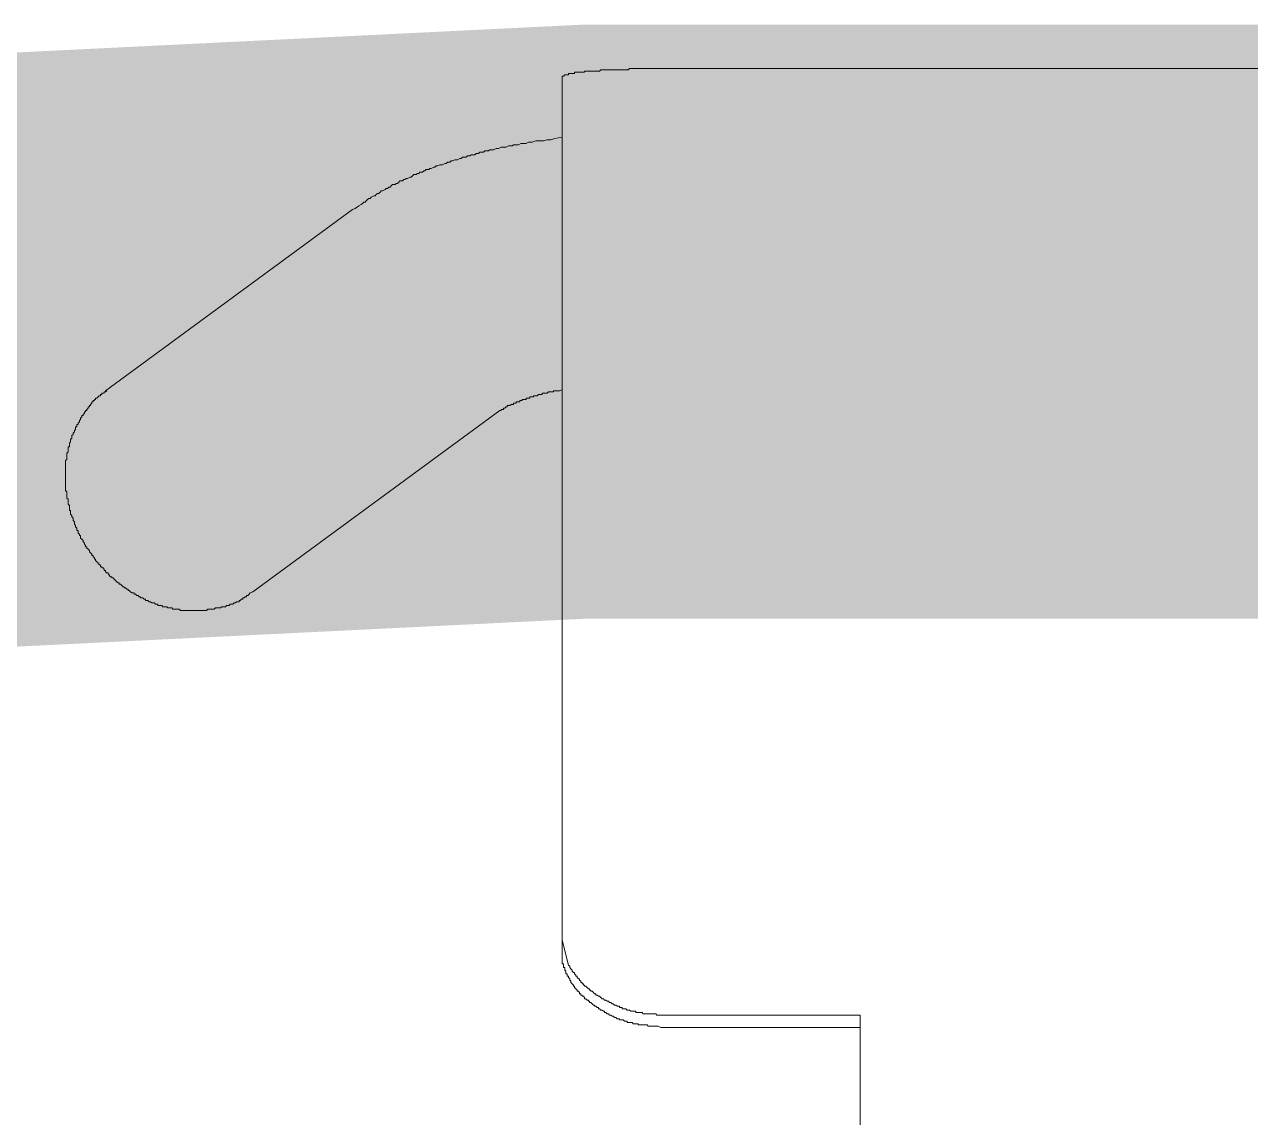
# Model space of a CAD drawing. Header units: millimetres. Extents: x -8913 to 62688, y -13000 to 43000.
# Drawn here: x 48500 to 48551.5, y 16071.4 to 16117.3 of the extents above; entities that cross this region are included whole.
import ezdxf
from ezdxf.enums import TextEntityAlignment as Align

# ---------------------------------------------------------------- set-up
doc = ezdxf.new("R2010")
doc.units = ezdxf.units.MM
doc.header["$MEASUREMENT"] = 0
doc.linetypes.add('HIDDEN2', pattern=[4.762499999999999, 3.175, -1.5875])
for name, color, linetype, lineweight in [('08--DETREF', 7, 'Continuous', 25), ('08--SECTREF-1', 2, 'Continuous', 25), ('08--SECTREF-2', 4, 'Continuous', 35), ('1735 X DT-5BR-FFP$0$N--SANITARY-2', 9, 'Continuous', 18), ('N--DRAINPOINT', 251, 'Continuous', 18), ('N--SANITARY-1', 9, 'Continuous', 18), ('Z--X-REF', 7, 'Continuous', 0)]:
    doc.layers.add(name, color=color, linetype=linetype, lineweight=lineweight)
doc.styles.add('ISO', font='isocp2.shx', dxfattribs={"width": 0.8})

# ---------------------------------------------------------------- blocks, each defined once
blk = doc.blocks.new('1735 X DT-5BR-FFP$0$A$C491B616C')
at = {"lineweight": 9, "ltscale": 5}
for points in [[(83.65897621604381, -64.63515894651573), (83.65897621604381, -82.37051050458194)], [(83.65897621604381, -81.51957191972451), (97.29121905117063, -81.51957191972451)], [(97.29121905117063, -81.51957191972451), (97.46347382542444, -81.60397675911372), (97.63228350423742, -81.60397675911372), (97.71841089136433, -81.60397675911372), (97.8872205701191, -81.60397675911372), (97.973347957246, -81.60397675911372), (98.05947534443112, -81.60397675911372), (98.14215763600077, -81.60397675911372), (98.22828502318589, -81.69010414624427), (98.31441241025459, -81.69010414624427), (98.4005397974397, -81.69010414624427), (98.48322208906757, -81.69010414624427), (98.56934947619447, -81.69010414624427), (98.65547686332138, -81.69010414624427), (98.73815915500745, -81.69010414624427), (98.82428654207615, -81.69010414624427), (98.82428654207615, -81.77450898563347), (98.91041392926127, -81.77450898563347), (98.99654131632997, -81.77450898563347), (99.07922360801604, -81.77450898563347), (99.16535099514294, -81.77450898563347), (99.25147838226985, -81.86063637276493), (99.33416067389771, -81.86063637276493), (99.42028806108283, -81.86063637276493), (99.50641544820974, -81.86063637276493), (99.59254283533664, -81.86063637276493), (99.59254283533664, -81.94504121215323), (99.67694767471403, -81.94504121215323), (99.76135251409141, -81.94504121215323), (99.84747990121832, -82.03116859928468), (99.9318847405957, -82.03116859928468), (100.0180121277808, -82.03116859928468), (100.1041395148495, -82.03116859928468), (100.1041395148495, -82.11557343867389), (100.1885443542851, -82.11557343867389), (100.2729491936625, -82.11557343867389), (100.3590765807894, -82.20170082580444), (100.4452039679163, -82.20170082580444), (100.5278862595442, -82.28610566519274), (100.6140136466711, -82.28610566519274), (100.7001410338562, -82.37051050458194), (100.7862684209249, -82.37051050458194), (100.868950712611, -82.45663789171249), (100.9550780997379, -82.45663789171249), (101.0412054868648, -82.54276527884394), (101.1238877784926, -82.54276527884394), (101.1238877784926, -82.62717011823315), (101.2100151656778, -82.62717011823315), (101.2961425527465, -82.71157495762054), (101.3822699399316, -82.71157495762054), (101.4649522315594, -82.7977023447529), (101.5510796186863, -82.7977023447529), (101.5510796186863, -82.8821071841412), (101.6372070058133, -82.8821071841412), (101.7198892974993, -82.96823457127175), (101.806016684568, -82.96823457127175), (101.806016684568, -83.05263941066096), (101.8921440717531, -83.05263941066096), (101.9782714588218, -83.13876679779241), (102.0626762982574, -83.22317163718071), (102.1488036853843, -83.22317163718071), (102.1488036853843, -83.30929902431217), (102.2332085247617, -83.30929902431217), (102.2332085247617, -83.39542641144362), (102.3176133641391, -83.39542641144362), (102.403740751266, -83.47983125083192), (102.4898681383929, -83.47983125083192), (102.4898681383929, -83.56423609022113), (102.5759955255198, -83.65036347735258), (102.6586778172059, -83.65036347735258), (102.6586778172059, -83.73649086448313), (102.7448052043328, -83.73649086448313), (102.7448052043328, -83.82261825161459), (102.8309325914597, -83.82261825161459), (102.8309325914597, -83.90530054326155), (102.9136148830876, -83.99142793039209), (102.9997422702727, -83.99142793039209), (102.9997422702727, -84.07755531752355), (103.0858696573414, -84.1636827046541), (103.1719970445265, -84.24636499630014), (103.1719970445265, -84.3324923834316), (103.2546793361544, -84.3324923834316), (103.2546793361544, -84.41861977056215), (103.3408067232813, -84.50474715769451)], [(83.65897621604381, -82.37051050458194), (97.29121905117063, -82.37051050458194)], [(103.595743789163, -85.782877582722), (103.509616402036, -85.69675019559054), (103.509616402036, -85.61234535620133), (103.4269341104082, -85.52621796907079), (103.3408067232813, -85.44181312968158), (103.3408067232813, -85.35568574255012), (103.2546793361544, -85.27128090316182), (103.1719970445265, -85.27128090316182), (103.1719970445265, -85.18515351603037), (103.0858696573414, -85.10074867664116), (103.0858696573414, -85.01462128951061), (102.9997422702727, -85.01462128951061), (102.9997422702727, -84.93021645012232), (102.9136148830876, -84.84408906299177), (102.8309325914597, -84.84408906299177), (102.8309325914597, -84.75968422360256), (102.7448052043328, -84.6735568364711), (102.7448052043328, -84.58915199708281), (102.6586778172059, -84.58915199708281), (102.6586778172059, -84.50474715769451), (102.5759955255198, -84.50474715769451), (102.5759955255198, -84.41861977056215), (102.4898681383929, -84.41861977056215), (102.4898681383929, -84.3324923834316), (102.403740751266, -84.3324923834316), (102.3176133641391, -84.24636499630014), (102.2332085247617, -84.1636827046541), (102.1488036853843, -84.1636827046541), (102.1488036853843, -84.07755531752355), (102.0626762982574, -84.07755531752355), (102.0626762982574, -83.99142793039209), (101.9782714588218, -83.99142793039209), (101.8921440717531, -83.90530054326155), (101.806016684568, -83.82261825161459), (101.7198892974993, -83.82261825161459), (101.7198892974993, -83.73649086448313), (101.6372070058133, -83.73649086448313), (101.5510796186863, -83.65036347735258), (101.4649522315594, -83.65036347735258), (101.3822699399316, -83.56423609022113), (101.2961425527465, -83.47983125083192), (101.2100151656778, -83.47983125083192), (101.1238877784926, -83.39542641144362), (101.0412054868648, -83.39542641144362), (100.9550780997379, -83.30929902431217), (100.868950712611, -83.30929902431217), (100.7862684209249, -83.22317163718071), (100.7001410338562, -83.22317163718071), (100.6140136466711, -83.13876679779241), (100.5278862595442, -83.13876679779241), (100.4452039679163, -83.05263941066096), (100.3590765807894, -83.05263941066096), (100.2729491936625, -82.96823457127175), (100.1885443542851, -82.96823457127175), (100.1041395148495, -82.96823457127175), (100.1041395148495, -82.8821071841412), (100.0180121277808, -82.8821071841412), (99.9318847405957, -82.8821071841412), (99.9318847405957, -82.7977023447529), (99.84747990121832, -82.7977023447529), (99.76135251409141, -82.7977023447529), (99.67694767471403, -82.7977023447529), (99.59254283533664, -82.71157495762054), (99.50641544820974, -82.71157495762054), (99.42028806108283, -82.71157495762054), (99.33416067389771, -82.62717011823315), (99.25147838226985, -82.62717011823315), (99.16535099514294, -82.62717011823315), (99.07922360801604, -82.62717011823315), (98.99654131632997, -82.62717011823315), (98.99654131632997, -82.54276527884394), (98.91041392926127, -82.54276527884394), (98.82428654207615, -82.54276527884394), (98.73815915500745, -82.54276527884394), (98.65547686332138, -82.54276527884394), (98.56934947619447, -82.54276527884394), (98.48322208906757, -82.45663789171249), (98.4005397974397, -82.45663789171249), (98.31441241025459, -82.45663789171249), (98.22828502318589, -82.45663789171249), (98.14215763600077, -82.45663789171249), (98.05947534443112, -82.45663789171249), (97.973347957246, -82.45663789171249), (97.8872205701191, -82.45663789171249), (97.80453827849124, -82.45663789171249), (97.71841089136433, -82.45663789171249), (97.63228350423742, -82.45663789171249), (97.5461561170523, -82.37051050458194), (97.37734643829754, -82.37051050458194), (97.29121905117063, -82.37051050458194)], [(103.3408067232813, -84.50474715769451), (103.4269341104082, -84.58915199708281), (103.4269341104082, -84.6735568364711), (103.509616402036, -84.75968422360256), (103.509616402036, -84.84408906299177), (103.595743789163, -84.93021645012232), (103.595743789163, -85.01462128951061), (103.6818711763481, -85.01462128951061), (103.6818711763481, -85.10074867664116), (103.6818711763481, -85.18515351603037), (103.7645534679759, -85.18515351603037), (103.7645534679759, -85.27128090316182), (103.7645534679759, -85.35568574255012), (103.8506808551028, -85.44181312968158), (103.8506808551028, -85.52621796907079), (103.8506808551028, -85.61234535620133), (103.9368082422297, -85.61234535620133), (103.9368082422297, -85.69675019559054), (103.9368082422297, -85.782877582722), (103.9368082422297, -85.86728242211029), (104.0229356293567, -85.86728242211029), (104.0229356293567, -85.95340980924175), (104.0229356293567, -86.03781464863096), (104.0229356293567, -86.1239420357615), (104.0229356293567, -86.2083468751498), (104.0229356293567, -86.29275171453901), (104.0229356293567, -86.37887910166955), (104.0229356293567, -86.46500648880101), (104.0229356293567, -86.54941132819022)], [(104.0229356293567, -87.48819984792044), (103.595743789163, -85.782877582722)], [(104.0229356293567, -86.54941132819022), (104.0229356293567, -87.48819984792044)], [(104.0229356293567, -87.48819984792044), (104.0229356293567, -146.4096679321483)], [(137.9330104906694, -119.2089165283578), (137.9330104906694, -119.0383843018381), (137.9330104906694, -118.9522569147066), (137.9330104906694, -118.78344723593), (137.9330104906694, -118.6111924616671), (137.9330104906694, -118.5250650745356), (137.9330104906694, -118.4423827828896), (137.9330104906694, -118.356255395759), (137.9330104906694, -118.2701280086276), (137.9330104906694, -118.184000621497), (137.8468831035425, -118.101318329851), (137.8468831035425, -118.0151909427186), (137.8468831035425, -117.9290635555881), (137.8468831035425, -117.8429361684566), (137.8468831035425, -117.7585313290692), (137.8468831035425, -117.67412648968), (137.7607557164156, -117.5879991025486), (137.7607557164156, -117.5035942631603), (137.7607557164156, -117.4174668760288), (137.7607557164156, -117.3313394888974), (137.7607557164156, -117.2469346495091), (137.6780734247295, -117.1625298101198), (137.6780734247295, -117.0764024229884), (137.6780734247295, -116.9919975836001), (137.6780734247295, -116.9058701964686), (137.6780734247295, -116.8214653570794), (137.5919460376608, -116.8214653570794), (137.5919460376608, -116.7353379699489), (137.5919460376608, -116.6509331305606), (137.5919460376608, -116.5648057434282), (137.5058186504757, -116.4804009040408), (137.5058186504757, -116.3942735169094), (137.4231363588478, -116.3098686775202), (137.4231363588478, -116.2237412903896), (137.4231363588478, -116.1393364510004), (137.3370089717209, -116.053209063869), (137.3370089717209, -115.9688042244816), (137.3370089717209, -115.8826768373492), (137.250881584594, -115.7982719979609), (137.250881584594, -115.7121446108304), (137.1647541974671, -115.6277397714412), (137.1647541974671, -115.5416123843097), (137.1647541974671, -115.4572075449214), (137.082071905781, -115.4572075449214), (137.082071905781, -115.3710801577899), (137.082071905781, -115.2866753184007), (136.9959445186541, -115.2005479312702), (136.9959445186541, -115.1144205441387), (136.9098171315272, -115.1144205441387), (136.9098171315272, -115.0317382524918), (136.9098171315272, -114.9456108653612), (136.8254122921498, -114.8594834782298), (136.7392849050229, -114.7733560910992), (136.7392849050229, -114.68895125171), (136.6548800656456, -114.6045464123217), (136.6548800656456, -114.5184190251912), (136.5687526785186, -114.4322916380588), (136.5687526785186, -114.3478867986714), (136.4843478391413, -114.3478867986714), (136.4843478391413, -114.26175941154), (136.3982204519561, -114.1773545721508), (136.3120930648874, -114.0912271850202), (136.3120930648874, -114.006822345631), (136.2294107732014, -113.9224175062427), (136.1432833860745, -113.8362901191122), (136.1432833860745, -113.7501627319798), (136.0571559989476, -113.7501627319798), (136.0571559989476, -113.6657578925915), (135.9710286118207, -113.5813530532032), (135.9710286118207, -113.4952256660717), (135.8883463201346, -113.4952256660717), (135.8883463201346, -113.4090982789403), (135.8022189330659, -113.324693439552), (135.7160915458808, -113.2402886001628), (135.7160915458808, -113.1541612130313), (135.6334092542529, -113.1541612130313), (135.547281867126, -113.069756373643), (135.547281867126, -112.9836289865116), (135.4611544799991, -112.9836289865116), (135.4611544799991, -112.8992241471224), (135.3750270928722, -112.8992241471224), (135.2923448012443, -112.8130967599918), (135.2923448012443, -112.7286919206035), (135.2062174140592, -112.7286919206035), (135.2062174140592, -112.6425645334712), (135.1200900269323, -112.5581596940838), (135.0374077353044, -112.5581596940838), (135.0374077353044, -112.4720323069523), (134.9512803481775, -112.4720323069523), (134.9512803481775, -112.3876274675631), (134.8651529610506, -112.3015000804326), (134.7790255739237, -112.3015000804326), (134.7790255739237, -112.2170952410434), (134.6963432822959, -112.2170952410434), (134.6102158951689, -112.1309678539119), (134.524088508042, -112.0465630145245), (134.4396836686064, -111.9621581751353), (134.3535562814795, -111.8760307880038), (134.2674288943526, -111.8760307880038), (134.2674288943526, -111.7899034008733), (134.1830240549752, -111.7899034008733), (134.0986192155979, -111.7037760137409), (134.012491828471, -111.6210937220949), (133.9263644412858, -111.6210937220949), (133.9263644412858, -111.5349663349643), (133.843682149658, -111.5349663349643), (133.7575547625311, -111.4488389478329), (133.6714273754042, -111.4488389478329), (133.6714273754042, -111.3627115607023), (133.5852999882773, -111.3627115607023), (133.5026176966494, -111.2783067213131), (133.4164903094643, -111.1939018819239), (133.3303629223956, -111.1939018819239), (133.2476806307095, -111.1939018819239), (133.2476806307095, -111.1077744947934), (133.1615532435826, -111.1077744947934), (133.0754258564557, -111.0216471076619), (132.9892984693288, -111.0216471076619), (132.9066161777009, -110.9372422682736), (132.820488790574, -110.9372422682736), (132.820488790574, -110.8511148811422), (132.7343614034471, -110.8511148811422), (132.6516791118192, -110.8511148811422), (132.5655517246341, -110.766710041753), (132.4794243375072, -110.766710041753), (132.4794243375072, -110.6805826546224), (132.3932969503803, -110.6805826546224), (132.3106146587525, -110.6805826546224), (132.2244872716255, -110.5961778152341), (132.1383598844404, -110.5961778152341), (132.053955045063, -110.5100504281017), (131.9695502056857, -110.5100504281017), (131.8834228185588, -110.5100504281017), (131.7972954314318, -110.4256455887144), (131.7128905920545, -110.4256455887144), (131.6267632048693, -110.4256455887144), (131.6267632048693, -110.3395182015829), (131.5423583655502, -110.3395182015829), (131.4579535261146, -110.3395182015829), (131.3718261390459, -110.3395182015829), (131.2856987518608, -110.2551133621937), (131.1995713647339, -110.2551133621937), (131.116889073106, -110.2551133621937), (131.0307616859791, -110.2551133621937), (130.9446342988522, -110.1689859750632), (130.8619520072243, -110.1689859750632), (130.7758246200392, -110.1689859750632), (130.6896972329705, -110.1689859750632), (130.6035698457854, -110.0845811356739), (130.5208875541575, -110.0845811356739), (130.4347601670306, -110.0845811356739), (130.3486327799037, -110.0845811356739), (130.2659504882176, -110.0845811356739), (130.1798231010907, -110.0845811356739), (130.0936957139638, -110.0001762962856), (130.0075683268369, -110.0001762962856), (129.9248860352091, -110.0001762962856), (129.8387586480821, -110.0001762962856), (129.7526312609552, -110.0001762962856), (129.6682264215196, -110.0001762962856), (129.5820990344509, -110.0001762962856), (129.4976941950154, -110.0001762962856), (129.413289355638, -110.0001762962856), (129.3271619685111, -110.0001762962856), (129.2410345813842, -110.0001762962856), (129.1549071942572, -110.0001762962856), (129.0722249026294, -110.0001762962856), (128.9860975154443, -110.0001762962856), (128.8999701283756, -110.0001762962856), (128.8138427411905, -110.0001762962856), (128.7311604495626, -110.0001762962856), (128.6450330624357, -110.0001762962856), (128.5589056753088, -110.0001762962856), (128.4762233836227, -110.0001762962856), (128.390095996554, -110.0001762962856), (128.3039686093689, -110.0001762962856), (128.221286317741, -110.0845811356739), (128.1351589306141, -110.0845811356739), (128.0490315434872, -110.0845811356739), (127.9629041563603, -110.0845811356739), (127.8802218647324, -110.0845811356739), (127.7940944775473, -110.0845811356739), (127.7079670904786, -110.1689859750632), (127.6218397032935, -110.1689859750632), (127.5391574116657, -110.1689859750632), (127.4530300245387, -110.1689859750632), (127.3669026374118, -110.1689859750632), (127.2842203457258, -110.2551133621937), (127.1980929585989, -110.2551133621937), (127.111965571472, -110.2551133621937), (127.0275607320946, -110.2551133621937), (126.9414333449677, -110.3395182015829), (126.8570285055903, -110.3395182015829), (126.7709011184634, -110.3395182015829), (126.6864962790278, -110.4256455887144), (126.6003688919591, -110.4256455887144), (126.514241504774, -110.4256455887144), (126.4298366654548, -110.5100504281017), (126.3454318260192, -110.5100504281017), (126.2593044388923, -110.5961778152341), (126.1731770517654, -110.5961778152341), (126.0904947601375, -110.5961778152341), (126.0904947601375, -110.6805826546224), (126.0043673729524, -110.6805826546224), (125.9182399858837, -110.766710041753), (125.8355576941976, -110.766710041753), (125.8355576941976, -110.8511148811422), (125.7494303070707, -110.8511148811422), (125.6633029199438, -110.9372422682736), (125.5771755328169, -110.9372422682736), (125.5771755328169, -111.0216471076619), (125.494493241189, -111.0216471076619), (125.4083658540621, -111.1077744947934), (125.322238466877, -111.1939018819239), (125.1534287881223, -111.2783067213131)], [(125.1534287881223, -111.2783067213131), (108.2810736491228, -123.642754417875)], [(135.1200900269323, -125.0070122300331), (135.2062174140592, -124.9226073906448), (135.2923448012443, -124.9226073906448), (135.2923448012443, -124.8364800035133), (135.3750270928722, -124.8364800035133), (135.4611544799991, -124.8364800035133), (135.4611544799991, -124.7503526163828), (135.547281867126, -124.7503526163828), (135.547281867126, -124.6659477769936), (135.6334092542529, -124.6659477769936), (135.7160915458808, -124.5798203898621), (135.8022189330659, -124.4954155504747), (135.8883463201346, -124.4954155504747), (135.8883463201346, -124.4092881633424), (135.9710286118207, -124.4092881633424), (135.9710286118207, -124.324883323955), (136.0571559989476, -124.324883323955), (136.0571559989476, -124.2387559368235), (136.1432833860745, -124.2387559368235), (136.1432833860745, -124.1543510974343), (136.2294107732014, -124.0682237103038), (136.2294107732014, -123.9838188709145), (136.3120930648874, -123.9838188709145), (136.3120930648874, -123.8976914837831), (136.3982204519561, -123.8976914837831), (136.3982204519561, -123.8132866443957), (136.4843478391413, -123.7271592572633), (136.4843478391413, -123.642754417875), (136.5687526785186, -123.642754417875), (136.5687526785186, -123.5566270307445), (136.6548800656456, -123.5566270307445), (136.6548800656456, -123.4722221913553), (136.7392849050229, -123.3878173519661), (136.7392849050229, -123.3016899648355), (136.8254122921498, -123.3016899648355), (136.8254122921498, -123.2155625777041), (136.9098171315272, -123.1311577383149), (136.9098171315272, -123.0467528989266), (136.9959445186541, -122.9606255117951), (136.9959445186541, -122.8762206724059), (137.082071905781, -122.7900932852754), (137.082071905781, -122.7056884458871), (137.1647541974671, -122.7056884458871), (137.1647541974671, -122.6195610587547), (137.1647541974671, -122.5351562193673), (137.250881584594, -122.5351562193673), (137.250881584594, -122.4490288322359), (137.250881584594, -122.3629014451035), (137.3370089717209, -122.2784966057161), (137.3370089717209, -122.1940917663269), (137.4231363588478, -122.1079643791954), (137.4231363588478, -122.0218369920649), (137.5058186504757, -121.9357096049334), (137.5058186504757, -121.8530273132874), (137.5058186504757, -121.7668999261568), (137.5919460376608, -121.6807725390245), (137.5919460376608, -121.5946451518939), (137.5919460376608, -121.5119628602479), (137.6780734247295, -121.4258354731164), (137.6780734247295, -121.3397080859859), (137.6780734247295, -121.2535806988544), (137.6780734247295, -121.1691758594661), (137.7607557164156, -121.1691758594661), (137.7607557164156, -121.0847710200769), (137.7607557164156, -120.9986436329455), (137.7607557164156, -120.9142387935572), (137.7607557164156, -120.8281114064257), (137.8468831035425, -120.7437065670365), (137.8468831035425, -120.657579179906), (137.8468831035425, -120.5731743405177), (137.8468831035425, -120.4870469533853), (137.8468831035425, -120.4026421139979), (137.8468831035425, -120.3165147268664), (137.9330104906694, -120.2321098874772), (137.9330104906694, -120.1459825003467), (137.9330104906694, -120.0615776609575), (137.9330104906694, -119.975450273826), (137.9330104906694, -119.8910454344386), (137.9330104906694, -119.8049180473063), (137.9330104906694, -119.720513207918), (137.9330104906694, -119.6343858207874), (137.9330104906694, -119.5499809813982), (137.9330104906694, -119.465576142009), (137.9330104906694, -119.3794487548785), (137.9330104906694, -119.293321367747), (137.9330104906694, -119.2089165283578)], [(108.2810736491228, -123.642754417875), (108.1983913574368, -123.642754417875), (108.1983913574368, -123.7271592572633), (108.1122639703681, -123.7271592572633), (108.026136583183, -123.7271592572633), (108.026136583183, -123.8132866443957), (107.9434542915551, -123.8132866443957), (107.8573269044282, -123.8976914837831), (107.7711995173013, -123.8976914837831), (107.7711995173013, -123.9838188709145), (107.6850721301744, -123.9838188709145), (107.6023898385465, -123.9838188709145), (107.5162624514196, -124.0682237103038), (107.4301350642345, -124.0682237103038), (107.3440076771076, -124.0682237103038), (107.3440076771076, -124.1543510974343), (107.2613253854797, -124.1543510974343), (107.1751979983528, -124.1543510974343), (107.1751979983528, -124.2387559368235), (107.0890706112259, -124.2387559368235), (107.0046657718485, -124.2387559368235), (106.9185383846634, -124.2387559368235), (106.9185383846634, -124.324883323955), (106.8341335453442, -124.324883323955), (106.7497287059086, -124.324883323955), (106.7497287059086, -124.4092881633424), (106.6636013187817, -124.4092881633424), (106.5774739316548, -124.4092881633424), (106.4913465445279, -124.4092881633424), (106.4913465445279, -124.4954155504747), (106.4086642529001, -124.4954155504747), (106.3225368657731, -124.4954155504747), (106.236409478588, -124.4954155504747), (106.236409478588, -124.5798203898621), (106.1502820915193, -124.5798203898621), (106.0675997998333, -124.5798203898621), (105.9814724127064, -124.5798203898621), (105.9814724127064, -124.6659477769936), (105.8953450255794, -124.6659477769936), (105.8126627339516, -124.6659477769936), (105.7265353468247, -124.6659477769936), (105.6404079596978, -124.7503526163828), (105.5577256680117, -124.7503526163828), (105.4715982808848, -124.7503526163828), (105.3854708937579, -124.7503526163828), (105.3854708937579, -124.8364800035133), (105.299343506631, -124.8364800035133), (105.2166612150031, -124.8364800035133), (105.1305338278762, -124.8364800035133), (105.0444064407493, -124.8364800035133), (104.9582790536224, -124.9226073906448), (104.8738742141868, -124.9226073906448), (104.7894693748094, -124.9226073906448), (104.7033419876825, -124.9226073906448), (104.6189371483051, -124.9226073906448), (104.6189371483051, -125.0070122300331), (104.5328097611782, -125.0070122300331), (104.4466823740513, -125.0070122300331), (104.3640000824234, -125.0070122300331), (104.2778726952383, -125.0070122300331), (104.1917453081114, -125.0070122300331), (104.0229356293567, -125.0914170694223)], [(118.3373073705588, -137.3714599265959), (135.2062174140592, -125.0070122300331)], [(104.0229356293567, -142.3168944956706), (104.5328097611782, -142.23076710854), (104.7894693748094, -142.1463622691517), (105.0444064407493, -142.1463622691517), (105.299343506631, -142.0619574297625), (105.5577256680117, -142.0619574297625), (105.8126627339516, -142.0619574297625), (106.0675997998333, -141.975830042632), (106.236409478588, -141.975830042632), (106.3225368657731, -141.975830042632), (106.4913465445279, -141.8897026555005), (106.5774739316548, -141.8897026555005), (106.7497287059086, -141.8897026555005), (106.8341335453442, -141.8897026555005), (107.0046657718485, -141.8052978161113), (107.0890706112259, -141.8052978161113), (107.2613253854797, -141.8052978161113), (107.3440076771076, -141.8052978161113), (107.4301350642345, -141.7191704289808), (107.6023898385465, -141.7191704289808), (107.6850721301744, -141.7191704289808), (107.8573269044282, -141.6347655895916), (107.9434542915551, -141.6347655895916), (108.1122639703681, -141.6347655895916), (108.1983913574368, -141.6347655895916), (108.3672010362498, -141.548638202461), (108.4533284233767, -141.548638202461), (108.5360107150045, -141.548638202461), (108.7082654892583, -141.4642333630727), (108.7943928764435, -141.4642333630727), (108.9632025551982, -141.4642333630727), (109.0493299423251, -141.3781059759403), (109.135457329452, -141.3781059759403), (109.304267008265, -141.3781059759403), (109.3903943953919, -141.293701136553), (109.5592040741467, -141.293701136553), (109.6453314612736, -141.293701136553), (109.729736300651, -141.2075737494215), (109.901991074963, -141.2075737494215), (109.9863959143404, -141.1231689100323), (110.1569281408447, -141.1231689100323), (110.2430555279716, -141.1231689100323), (110.3291829150985, -141.038764070644), (110.4979925938533, -141.038764070644), (110.5841199810384, -140.9526366835125), (110.6668022726662, -140.9526366835125), (110.8390570469201, -140.9526366835125), (110.9217393386061, -140.866509296382), (111.0078667256748, -140.866509296382), (111.1801214999286, -140.7821044569928), (111.2628037916147, -140.7821044569928), (111.3489311787416, -140.7821044569928), (111.5211859529954, -140.6976996176036), (111.6038682446815, -140.6976996176036), (111.6899956317502, -140.611572230473), (111.8605278583127, -140.611572230473), (111.9466552454396, -140.5271673910847), (112.031060084817, -140.5271673910847), (112.2015923113213, -140.4410400039524), (112.2877196984482, -140.4410400039524), (112.3738470855751, -140.4410400039524), (112.5426567643881, -140.356635164565), (112.628784151515, -140.356635164565), (112.7149115386419, -140.2705077774335), (112.7975938302698, -140.2705077774335), (112.9698486045236, -140.1861029380443), (113.0525308962096, -140.1861029380443), (113.1386582833366, -140.0999755509138), (113.3074679620913, -140.0999755509138), (113.3935953492182, -140.0155707115246), (113.4797227363451, -140.0155707115246), (113.5658501235303, -139.9294433243931), (113.734659802285, -139.9294433243931), (113.8207871894119, -139.8450384850057), (113.9069145765388, -139.8450384850057), (113.9895968681667, -139.7589110978734), (114.1618516424205, -139.7589110978734), (114.2445339341066, -139.6745062584851), (114.3306613212335, -139.5883788713545), (114.4167887083604, -139.5883788713545), (114.5873209348647, -139.5022514842221), (114.6717257742421, -139.5022514842221), (114.757853161369, -139.4178466448338), (114.8422580008046, -139.4178466448338), (114.9283853879315, -139.3334418054455), (115.0989176144358, -139.3334418054455), (115.1833224538132, -139.2473144183141), (115.2694498409401, -139.1611870311826), (115.355577228067, -139.1611870311826), (115.4382595196948, -139.0785047395366), (115.6105142940069, -139.0785047395366), (115.6931965856347, -138.9923773524051), (115.7793239727616, -138.9062499652737), (115.8654513598885, -138.9062499652737), (115.9515787470154, -138.8201225781431), (116.0342610387015, -138.8201225781431), (116.1203884257702, -138.7357177387539), (116.2926432000822, -138.6513128993647), (116.3753254917101, -138.6513128993647), (116.461452878837, -138.5651855122342), (116.5475802659639, -138.4790581251027), (116.6319851053413, -138.4790581251027), (116.7163899447769, -138.3946532857135), (116.8025173318456, -138.308525898583), (116.8869221712812, -138.308525898583), (117.059176945535, -138.2241210591947), (117.1435817849124, -138.1379936720641), (117.2279866242898, -138.1379936720641), (117.3141140114167, -138.0535888326749), (117.4002413986018, -137.9674614455434), (117.4863687857287, -137.8830566061552), (117.5690510773566, -137.8830566061552), (117.6551784644835, -137.7969292190237), (117.7413058516104, -137.7125243796345), (117.9101155303651, -137.6263969925039), (118.165052596305, -137.4558647659851), (118.3373073705588, -137.3714599265959)], [(97.29121905117063, -147.007391998839), (97.63228350423742, -147.007391998839), (97.80453827849124, -147.007391998839), (97.8872205701191, -147.007391998839), (98.05947534443112, -147.007391998839), (98.14215763600077, -147.007391998839), (98.22828502318589, -147.007391998839), (98.31441241025459, -147.007391998839), (98.4005397974397, -147.007391998839), (98.48322208906757, -147.007391998839), (98.56934947619447, -147.007391998839), (98.65547686332138, -147.007391998839), (98.73815915500745, -147.007391998839), (98.82428654207615, -147.007391998839), (98.91041392926127, -147.007391998839), (98.99654131632997, -147.007391998839), (99.07922360801604, -147.007391998839), (99.16535099514294, -147.007391998839), (99.25147838226985, -147.007391998839), (99.33416067389771, -147.007391998839), (99.42028806108283, -147.007391998839), (99.50641544820974, -146.9229871594507), (99.59254283533664, -146.9229871594507), (99.67694767471403, -146.9229871594507), (99.76135251409141, -146.9229871594507), (99.84747990121832, -146.9229871594507), (99.9318847405957, -146.9229871594507), (100.0180121277808, -146.9229871594507), (100.1041395148495, -146.9229871594507), (100.1885443542851, -146.9229871594507), (100.2729491936625, -146.9229871594507), (100.3590765807894, -146.9229871594507), (100.4452039679163, -146.9229871594507), (100.5278862595442, -146.9229871594507), (100.6140136466711, -146.9229871594507), (100.7001410338562, -146.9229871594507), (100.7862684209249, -146.9229871594507), (100.868950712611, -146.9229871594507), (100.9550780997379, -146.9229871594507), (101.0412054868648, -146.9229871594507), (101.1238877784926, -146.9229871594507), (101.2100151656778, -146.9229871594507), (101.2961425527465, -146.9229871594507), (101.3822699399316, -146.9229871594507), (101.4649522315594, -146.8368597723193), (101.5510796186863, -146.8368597723193), (101.6372070058133, -146.8368597723193), (101.7198892974993, -146.8368597723193), (101.806016684568, -146.8368597723193), (101.8921440717531, -146.8368597723193), (101.9782714588218, -146.8368597723193), (102.0626762982574, -146.8368597723193), (102.1488036853843, -146.8368597723193), (102.2332085247617, -146.8368597723193), (102.3176133641391, -146.8368597723193), (102.403740751266, -146.8368597723193), (102.4898681383929, -146.8368597723193), (102.4898681383929, -146.7507323851878), (102.5759955255198, -146.7507323851878), (102.6586778172059, -146.7507323851878), (102.7448052043328, -146.7507323851878), (102.8309325914597, -146.7507323851878), (102.9136148830876, -146.7507323851878), (102.9997422702727, -146.7507323851878), (103.0858696573414, -146.7507323851878), (103.1719970445265, -146.7507323851878), (103.1719970445265, -146.6663275457995), (103.2546793361544, -146.6663275457995), (103.3408067232813, -146.6663275457995), (103.4269341104082, -146.6663275457995), (103.509616402036, -146.6663275457995), (103.595743789163, -146.6663275457995), (103.595743789163, -146.5819227064112), (103.6818711763481, -146.5819227064112), (103.7645534679759, -146.5819227064112), (103.8506808551028, -146.5819227064112), (103.9368082422297, -146.4957953192788), (104.0229356293567, -146.4957953192788), (104.0229356293567, -146.4096679321483)], [(97.29121905117063, -147.007391998839), (-99.69417315215105, -147.007391998839)]]:
    blk.add_lwpolyline(points, dxfattribs=at)
blk = doc.blocks.new('1735 X DT-5BR-FFP')
at = {"layer": '1735 X DT-5BR-FFP$0$N--SANITARY-2', "xscale": 0.6161137440758294, "yscale": 0.6161137440758294, "zscale": 0.6161137440758294, "rotation": 180}
blk.add_blockref('1735 X DT-5BR-FFP$0$A$C491B616C', (12799.16885981788, 16024.92468804958), dxfattribs=at)
blk = doc.blocks.new('*U219')
at = {"layer": '08--DETREF', "color": 251, "linetype": 'HIDDEN2', "ltscale": 100, "const_width": 35}
blk.add_lwpolyline([(-189465.2817259608, 55104.06017585975, 0.414213562373095), (-189045.2817259608, 54684.06017585975), (-186281.1133371066, 54684.06017585975, 0.414213562373095), (-185861.1133371066, 55104.06017585975), (-185861.1133371066, 59302.94177428019, 0.4142135623730953), (-186281.1133371066, 59722.94177428019), (-189045.2817259608, 59722.94177428019, 0.414213562373095), (-189465.2817259608, 59302.94177428019)], format="xyb", close=True, dxfattribs=at)
at = {"layer": '08--SECTREF-1', "style": 'ISO', "width": 0.8, "flags": 4}
blk.add_attdef('DRG-NO', text='', height=250, dxfattribs=at).set_placement((-184474.3042510545, 59953.7441023991), align=Align.MIDDLE_CENTER)
at = {"layer": '08--SECTREF-2', "style": 'ISO', "width": 0.8, "flags": 4}
blk.add_attdef('SECTION', text='', height=349.9999999996817, dxfattribs=at).set_placement((-184474.3042510545, 60374.37481434723), align=Align.MIDDLE_CENTER)
blk = doc.blocks.new('A$C491B616C')
at = {"lineweight": 9, "ltscale": 5}
for points in [[(83.65897621604381, -64.63515894651573), (83.65897621604381, -82.37051050458194)], [(83.65897621604381, -81.51957191972451), (97.29121905117063, -81.51957191972451)], [(97.29121905117063, -81.51957191972451), (97.46347382542444, -81.60397675911372), (97.63228350423742, -81.60397675911372), (97.71841089136433, -81.60397675911372), (97.8872205701191, -81.60397675911372), (97.973347957246, -81.60397675911372), (98.05947534443112, -81.60397675911372), (98.14215763600077, -81.60397675911372), (98.22828502318589, -81.69010414624427), (98.31441241025459, -81.69010414624427), (98.4005397974397, -81.69010414624427), (98.48322208906757, -81.69010414624427), (98.56934947619447, -81.69010414624427), (98.65547686332138, -81.69010414624427), (98.73815915500745, -81.69010414624427), (98.82428654207615, -81.69010414624427), (98.82428654207615, -81.77450898563347), (98.91041392926127, -81.77450898563347), (98.99654131632997, -81.77450898563347), (99.07922360801604, -81.77450898563347), (99.16535099514294, -81.77450898563347), (99.25147838226985, -81.86063637276493), (99.33416067389771, -81.86063637276493), (99.42028806108283, -81.86063637276493), (99.50641544820974, -81.86063637276493), (99.59254283533664, -81.86063637276493), (99.59254283533664, -81.94504121215323), (99.67694767471403, -81.94504121215323), (99.76135251409141, -81.94504121215323), (99.84747990121832, -82.03116859928468), (99.9318847405957, -82.03116859928468), (100.0180121277808, -82.03116859928468), (100.1041395148495, -82.03116859928468), (100.1041395148495, -82.11557343867389), (100.1885443542851, -82.11557343867389), (100.2729491936625, -82.11557343867389), (100.3590765807894, -82.20170082580444), (100.4452039679163, -82.20170082580444), (100.5278862595442, -82.28610566519274), (100.6140136466711, -82.28610566519274), (100.7001410338562, -82.37051050458194), (100.7862684209249, -82.37051050458194), (100.868950712611, -82.45663789171249), (100.9550780997379, -82.45663789171249), (101.0412054868648, -82.54276527884394), (101.1238877784926, -82.54276527884394), (101.1238877784926, -82.62717011823315), (101.2100151656778, -82.62717011823315), (101.2961425527465, -82.71157495762054), (101.3822699399316, -82.71157495762054), (101.4649522315594, -82.7977023447529), (101.5510796186863, -82.7977023447529), (101.5510796186863, -82.8821071841412), (101.6372070058133, -82.8821071841412), (101.7198892974993, -82.96823457127175), (101.806016684568, -82.96823457127175), (101.806016684568, -83.05263941066096), (101.8921440717531, -83.05263941066096), (101.9782714588218, -83.13876679779241), (102.0626762982574, -83.22317163718071), (102.1488036853843, -83.22317163718071), (102.1488036853843, -83.30929902431217), (102.2332085247617, -83.30929902431217), (102.2332085247617, -83.39542641144362), (102.3176133641391, -83.39542641144362), (102.403740751266, -83.47983125083192), (102.4898681383929, -83.47983125083192), (102.4898681383929, -83.56423609022113), (102.5759955255198, -83.65036347735258), (102.6586778172059, -83.65036347735258), (102.6586778172059, -83.73649086448313), (102.7448052043328, -83.73649086448313), (102.7448052043328, -83.82261825161459), (102.8309325914597, -83.82261825161459), (102.8309325914597, -83.90530054326155), (102.9136148830876, -83.99142793039209), (102.9997422702727, -83.99142793039209), (102.9997422702727, -84.07755531752355), (103.0858696573414, -84.1636827046541), (103.1719970445265, -84.24636499630014), (103.1719970445265, -84.3324923834316), (103.2546793361544, -84.3324923834316), (103.2546793361544, -84.41861977056215), (103.3408067232813, -84.50474715769451)], [(83.65897621604381, -82.37051050458194), (97.29121905117063, -82.37051050458194)], [(103.595743789163, -85.782877582722), (103.509616402036, -85.69675019559054), (103.509616402036, -85.61234535620133), (103.4269341104082, -85.52621796907079), (103.3408067232813, -85.44181312968158), (103.3408067232813, -85.35568574255012), (103.2546793361544, -85.27128090316182), (103.1719970445265, -85.27128090316182), (103.1719970445265, -85.18515351603037), (103.0858696573414, -85.10074867664116), (103.0858696573414, -85.01462128951061), (102.9997422702727, -85.01462128951061), (102.9997422702727, -84.93021645012232), (102.9136148830876, -84.84408906299177), (102.8309325914597, -84.84408906299177), (102.8309325914597, -84.75968422360256), (102.7448052043328, -84.6735568364711), (102.7448052043328, -84.58915199708281), (102.6586778172059, -84.58915199708281), (102.6586778172059, -84.50474715769451), (102.5759955255198, -84.50474715769451), (102.5759955255198, -84.41861977056215), (102.4898681383929, -84.41861977056215), (102.4898681383929, -84.3324923834316), (102.403740751266, -84.3324923834316), (102.3176133641391, -84.24636499630014), (102.2332085247617, -84.1636827046541), (102.1488036853843, -84.1636827046541), (102.1488036853843, -84.07755531752355), (102.0626762982574, -84.07755531752355), (102.0626762982574, -83.99142793039209), (101.9782714588218, -83.99142793039209), (101.8921440717531, -83.90530054326155), (101.806016684568, -83.82261825161459), (101.7198892974993, -83.82261825161459), (101.7198892974993, -83.73649086448313), (101.6372070058133, -83.73649086448313), (101.5510796186863, -83.65036347735258), (101.4649522315594, -83.65036347735258), (101.3822699399316, -83.56423609022113), (101.2961425527465, -83.47983125083192), (101.2100151656778, -83.47983125083192), (101.1238877784926, -83.39542641144362), (101.0412054868648, -83.39542641144362), (100.9550780997379, -83.30929902431217), (100.868950712611, -83.30929902431217), (100.7862684209249, -83.22317163718071), (100.7001410338562, -83.22317163718071), (100.6140136466711, -83.13876679779241), (100.5278862595442, -83.13876679779241), (100.4452039679163, -83.05263941066096), (100.3590765807894, -83.05263941066096), (100.2729491936625, -82.96823457127175), (100.1885443542851, -82.96823457127175), (100.1041395148495, -82.96823457127175), (100.1041395148495, -82.8821071841412), (100.0180121277808, -82.8821071841412), (99.9318847405957, -82.8821071841412), (99.9318847405957, -82.7977023447529), (99.84747990121832, -82.7977023447529), (99.76135251409141, -82.7977023447529), (99.67694767471403, -82.7977023447529), (99.59254283533664, -82.71157495762054), (99.50641544820974, -82.71157495762054), (99.42028806108283, -82.71157495762054), (99.33416067389771, -82.62717011823315), (99.25147838226985, -82.62717011823315), (99.16535099514294, -82.62717011823315), (99.07922360801604, -82.62717011823315), (98.99654131632997, -82.62717011823315), (98.99654131632997, -82.54276527884394), (98.91041392926127, -82.54276527884394), (98.82428654207615, -82.54276527884394), (98.73815915500745, -82.54276527884394), (98.65547686332138, -82.54276527884394), (98.56934947619447, -82.54276527884394), (98.48322208906757, -82.45663789171249), (98.4005397974397, -82.45663789171249), (98.31441241025459, -82.45663789171249), (98.22828502318589, -82.45663789171249), (98.14215763600077, -82.45663789171249), (98.05947534443112, -82.45663789171249), (97.973347957246, -82.45663789171249), (97.8872205701191, -82.45663789171249), (97.80453827849124, -82.45663789171249), (97.71841089136433, -82.45663789171249), (97.63228350423742, -82.45663789171249), (97.5461561170523, -82.37051050458194), (97.37734643829754, -82.37051050458194), (97.29121905117063, -82.37051050458194)], [(103.3408067232813, -84.50474715769451), (103.4269341104082, -84.58915199708281), (103.4269341104082, -84.6735568364711), (103.509616402036, -84.75968422360256), (103.509616402036, -84.84408906299177), (103.595743789163, -84.93021645012232), (103.595743789163, -85.01462128951061), (103.6818711763481, -85.01462128951061), (103.6818711763481, -85.10074867664116), (103.6818711763481, -85.18515351603037), (103.7645534679759, -85.18515351603037), (103.7645534679759, -85.27128090316182), (103.7645534679759, -85.35568574255012), (103.8506808551028, -85.44181312968158), (103.8506808551028, -85.52621796907079), (103.8506808551028, -85.61234535620133), (103.9368082422297, -85.61234535620133), (103.9368082422297, -85.69675019559054), (103.9368082422297, -85.782877582722), (103.9368082422297, -85.86728242211029), (104.0229356293567, -85.86728242211029), (104.0229356293567, -85.95340980924175), (104.0229356293567, -86.03781464863096), (104.0229356293567, -86.1239420357615), (104.0229356293567, -86.2083468751498), (104.0229356293567, -86.29275171453901), (104.0229356293567, -86.37887910166955), (104.0229356293567, -86.46500648880101), (104.0229356293567, -86.54941132819022)], [(104.0229356293567, -87.48819984792044), (103.595743789163, -85.782877582722)], [(104.0229356293567, -86.54941132819022), (104.0229356293567, -87.48819984792044)], [(104.0229356293567, -87.48819984792044), (104.0229356293567, -146.4096679321483)], [(137.9330104906694, -119.2089165283578), (137.9330104906694, -119.0383843018381), (137.9330104906694, -118.9522569147066), (137.9330104906694, -118.78344723593), (137.9330104906694, -118.6111924616671), (137.9330104906694, -118.5250650745356), (137.9330104906694, -118.4423827828896), (137.9330104906694, -118.356255395759), (137.9330104906694, -118.2701280086276), (137.9330104906694, -118.184000621497), (137.8468831035425, -118.101318329851), (137.8468831035425, -118.0151909427186), (137.8468831035425, -117.9290635555881), (137.8468831035425, -117.8429361684566), (137.8468831035425, -117.7585313290692), (137.8468831035425, -117.67412648968), (137.7607557164156, -117.5879991025486), (137.7607557164156, -117.5035942631603), (137.7607557164156, -117.4174668760288), (137.7607557164156, -117.3313394888974), (137.7607557164156, -117.2469346495091), (137.6780734247295, -117.1625298101198), (137.6780734247295, -117.0764024229884), (137.6780734247295, -116.9919975836001), (137.6780734247295, -116.9058701964686), (137.6780734247295, -116.8214653570794), (137.5919460376608, -116.8214653570794), (137.5919460376608, -116.7353379699489), (137.5919460376608, -116.6509331305606), (137.5919460376608, -116.5648057434282), (137.5058186504757, -116.4804009040408), (137.5058186504757, -116.3942735169094), (137.4231363588478, -116.3098686775202), (137.4231363588478, -116.2237412903896), (137.4231363588478, -116.1393364510004), (137.3370089717209, -116.053209063869), (137.3370089717209, -115.9688042244816), (137.3370089717209, -115.8826768373492), (137.250881584594, -115.7982719979609), (137.250881584594, -115.7121446108304), (137.1647541974671, -115.6277397714412), (137.1647541974671, -115.5416123843097), (137.1647541974671, -115.4572075449214), (137.082071905781, -115.4572075449214), (137.082071905781, -115.3710801577899), (137.082071905781, -115.2866753184007), (136.9959445186541, -115.2005479312702), (136.9959445186541, -115.1144205441387), (136.9098171315272, -115.1144205441387), (136.9098171315272, -115.0317382524918), (136.9098171315272, -114.9456108653612), (136.8254122921498, -114.8594834782298), (136.7392849050229, -114.7733560910992), (136.7392849050229, -114.68895125171), (136.6548800656456, -114.6045464123217), (136.6548800656456, -114.5184190251912), (136.5687526785186, -114.4322916380588), (136.5687526785186, -114.3478867986714), (136.4843478391413, -114.3478867986714), (136.4843478391413, -114.26175941154), (136.3982204519561, -114.1773545721508), (136.3120930648874, -114.0912271850202), (136.3120930648874, -114.006822345631), (136.2294107732014, -113.9224175062427), (136.1432833860745, -113.8362901191122), (136.1432833860745, -113.7501627319798), (136.0571559989476, -113.7501627319798), (136.0571559989476, -113.6657578925915), (135.9710286118207, -113.5813530532032), (135.9710286118207, -113.4952256660717), (135.8883463201346, -113.4952256660717), (135.8883463201346, -113.4090982789403), (135.8022189330659, -113.324693439552), (135.7160915458808, -113.2402886001628), (135.7160915458808, -113.1541612130313), (135.6334092542529, -113.1541612130313), (135.547281867126, -113.069756373643), (135.547281867126, -112.9836289865116), (135.4611544799991, -112.9836289865116), (135.4611544799991, -112.8992241471224), (135.3750270928722, -112.8992241471224), (135.2923448012443, -112.8130967599918), (135.2923448012443, -112.7286919206035), (135.2062174140592, -112.7286919206035), (135.2062174140592, -112.6425645334712), (135.1200900269323, -112.5581596940838), (135.0374077353044, -112.5581596940838), (135.0374077353044, -112.4720323069523), (134.9512803481775, -112.4720323069523), (134.9512803481775, -112.3876274675631), (134.8651529610506, -112.3015000804326), (134.7790255739237, -112.3015000804326), (134.7790255739237, -112.2170952410434), (134.6963432822959, -112.2170952410434), (134.6102158951689, -112.1309678539119), (134.524088508042, -112.0465630145245), (134.4396836686064, -111.9621581751353), (134.3535562814795, -111.8760307880038), (134.2674288943526, -111.8760307880038), (134.2674288943526, -111.7899034008733), (134.1830240549752, -111.7899034008733), (134.0986192155979, -111.7037760137409), (134.012491828471, -111.6210937220949), (133.9263644412858, -111.6210937220949), (133.9263644412858, -111.5349663349643), (133.843682149658, -111.5349663349643), (133.7575547625311, -111.4488389478329), (133.6714273754042, -111.4488389478329), (133.6714273754042, -111.3627115607023), (133.5852999882773, -111.3627115607023), (133.5026176966494, -111.2783067213131), (133.4164903094643, -111.1939018819239), (133.3303629223956, -111.1939018819239), (133.2476806307095, -111.1939018819239), (133.2476806307095, -111.1077744947934), (133.1615532435826, -111.1077744947934), (133.0754258564557, -111.0216471076619), (132.9892984693288, -111.0216471076619), (132.9066161777009, -110.9372422682736), (132.820488790574, -110.9372422682736), (132.820488790574, -110.8511148811422), (132.7343614034471, -110.8511148811422), (132.6516791118192, -110.8511148811422), (132.5655517246341, -110.766710041753), (132.4794243375072, -110.766710041753), (132.4794243375072, -110.6805826546224), (132.3932969503803, -110.6805826546224), (132.3106146587525, -110.6805826546224), (132.2244872716255, -110.5961778152341), (132.1383598844404, -110.5961778152341), (132.053955045063, -110.5100504281017), (131.9695502056857, -110.5100504281017), (131.8834228185588, -110.5100504281017), (131.7972954314318, -110.4256455887144), (131.7128905920545, -110.4256455887144), (131.6267632048693, -110.4256455887144), (131.6267632048693, -110.3395182015829), (131.5423583655502, -110.3395182015829), (131.4579535261146, -110.3395182015829), (131.3718261390459, -110.3395182015829), (131.2856987518608, -110.2551133621937), (131.1995713647339, -110.2551133621937), (131.116889073106, -110.2551133621937), (131.0307616859791, -110.2551133621937), (130.9446342988522, -110.1689859750632), (130.8619520072243, -110.1689859750632), (130.7758246200392, -110.1689859750632), (130.6896972329705, -110.1689859750632), (130.6035698457854, -110.0845811356739), (130.5208875541575, -110.0845811356739), (130.4347601670306, -110.0845811356739), (130.3486327799037, -110.0845811356739), (130.2659504882176, -110.0845811356739), (130.1798231010907, -110.0845811356739), (130.0936957139638, -110.0001762962856), (130.0075683268369, -110.0001762962856), (129.9248860352091, -110.0001762962856), (129.8387586480821, -110.0001762962856), (129.7526312609552, -110.0001762962856), (129.6682264215196, -110.0001762962856), (129.5820990344509, -110.0001762962856), (129.4976941950154, -110.0001762962856), (129.413289355638, -110.0001762962856), (129.3271619685111, -110.0001762962856), (129.2410345813842, -110.0001762962856), (129.1549071942572, -110.0001762962856), (129.0722249026294, -110.0001762962856), (128.9860975154443, -110.0001762962856), (128.8999701283756, -110.0001762962856), (128.8138427411905, -110.0001762962856), (128.7311604495626, -110.0001762962856), (128.6450330624357, -110.0001762962856), (128.5589056753088, -110.0001762962856), (128.4762233836227, -110.0001762962856), (128.390095996554, -110.0001762962856), (128.3039686093689, -110.0001762962856), (128.221286317741, -110.0845811356739), (128.1351589306141, -110.0845811356739), (128.0490315434872, -110.0845811356739), (127.9629041563603, -110.0845811356739), (127.8802218647324, -110.0845811356739), (127.7940944775473, -110.0845811356739), (127.7079670904786, -110.1689859750632), (127.6218397032935, -110.1689859750632), (127.5391574116657, -110.1689859750632), (127.4530300245387, -110.1689859750632), (127.3669026374118, -110.1689859750632), (127.2842203457258, -110.2551133621937), (127.1980929585989, -110.2551133621937), (127.111965571472, -110.2551133621937), (127.0275607320946, -110.2551133621937), (126.9414333449677, -110.3395182015829), (126.8570285055903, -110.3395182015829), (126.7709011184634, -110.3395182015829), (126.6864962790278, -110.4256455887144), (126.6003688919591, -110.4256455887144), (126.514241504774, -110.4256455887144), (126.4298366654548, -110.5100504281017), (126.3454318260192, -110.5100504281017), (126.2593044388923, -110.5961778152341), (126.1731770517654, -110.5961778152341), (126.0904947601375, -110.5961778152341), (126.0904947601375, -110.6805826546224), (126.0043673729524, -110.6805826546224), (125.9182399858837, -110.766710041753), (125.8355576941976, -110.766710041753), (125.8355576941976, -110.8511148811422), (125.7494303070707, -110.8511148811422), (125.6633029199438, -110.9372422682736), (125.5771755328169, -110.9372422682736), (125.5771755328169, -111.0216471076619), (125.494493241189, -111.0216471076619), (125.4083658540621, -111.1077744947934), (125.322238466877, -111.1939018819239), (125.1534287881223, -111.2783067213131)], [(125.1534287881223, -111.2783067213131), (108.2810736491228, -123.642754417875)], [(135.1200900269323, -125.0070122300331), (135.2062174140592, -124.9226073906448), (135.2923448012443, -124.9226073906448), (135.2923448012443, -124.8364800035133), (135.3750270928722, -124.8364800035133), (135.4611544799991, -124.8364800035133), (135.4611544799991, -124.7503526163828), (135.547281867126, -124.7503526163828), (135.547281867126, -124.6659477769936), (135.6334092542529, -124.6659477769936), (135.7160915458808, -124.5798203898621), (135.8022189330659, -124.4954155504747), (135.8883463201346, -124.4954155504747), (135.8883463201346, -124.4092881633424), (135.9710286118207, -124.4092881633424), (135.9710286118207, -124.324883323955), (136.0571559989476, -124.324883323955), (136.0571559989476, -124.2387559368235), (136.1432833860745, -124.2387559368235), (136.1432833860745, -124.1543510974343), (136.2294107732014, -124.0682237103038), (136.2294107732014, -123.9838188709145), (136.3120930648874, -123.9838188709145), (136.3120930648874, -123.8976914837831), (136.3982204519561, -123.8976914837831), (136.3982204519561, -123.8132866443957), (136.4843478391413, -123.7271592572633), (136.4843478391413, -123.642754417875), (136.5687526785186, -123.642754417875), (136.5687526785186, -123.5566270307445), (136.6548800656456, -123.5566270307445), (136.6548800656456, -123.4722221913553), (136.7392849050229, -123.3878173519661), (136.7392849050229, -123.3016899648355), (136.8254122921498, -123.3016899648355), (136.8254122921498, -123.2155625777041), (136.9098171315272, -123.1311577383149), (136.9098171315272, -123.0467528989266), (136.9959445186541, -122.9606255117951), (136.9959445186541, -122.8762206724059), (137.082071905781, -122.7900932852754), (137.082071905781, -122.7056884458871), (137.1647541974671, -122.7056884458871), (137.1647541974671, -122.6195610587547), (137.1647541974671, -122.5351562193673), (137.250881584594, -122.5351562193673), (137.250881584594, -122.4490288322359), (137.250881584594, -122.3629014451035), (137.3370089717209, -122.2784966057161), (137.3370089717209, -122.1940917663269), (137.4231363588478, -122.1079643791954), (137.4231363588478, -122.0218369920649), (137.5058186504757, -121.9357096049334), (137.5058186504757, -121.8530273132874), (137.5058186504757, -121.7668999261568), (137.5919460376608, -121.6807725390245), (137.5919460376608, -121.5946451518939), (137.5919460376608, -121.5119628602479), (137.6780734247295, -121.4258354731164), (137.6780734247295, -121.3397080859859), (137.6780734247295, -121.2535806988544), (137.6780734247295, -121.1691758594661), (137.7607557164156, -121.1691758594661), (137.7607557164156, -121.0847710200769), (137.7607557164156, -120.9986436329455), (137.7607557164156, -120.9142387935572), (137.7607557164156, -120.8281114064257), (137.8468831035425, -120.7437065670365), (137.8468831035425, -120.657579179906), (137.8468831035425, -120.5731743405177), (137.8468831035425, -120.4870469533853), (137.8468831035425, -120.4026421139979), (137.8468831035425, -120.3165147268664), (137.9330104906694, -120.2321098874772), (137.9330104906694, -120.1459825003467), (137.9330104906694, -120.0615776609575), (137.9330104906694, -119.975450273826), (137.9330104906694, -119.8910454344386), (137.9330104906694, -119.8049180473063), (137.9330104906694, -119.720513207918), (137.9330104906694, -119.6343858207874), (137.9330104906694, -119.5499809813982), (137.9330104906694, -119.465576142009), (137.9330104906694, -119.3794487548785), (137.9330104906694, -119.293321367747), (137.9330104906694, -119.2089165283578)], [(108.2810736491228, -123.642754417875), (108.1983913574368, -123.642754417875), (108.1983913574368, -123.7271592572633), (108.1122639703681, -123.7271592572633), (108.026136583183, -123.7271592572633), (108.026136583183, -123.8132866443957), (107.9434542915551, -123.8132866443957), (107.8573269044282, -123.8976914837831), (107.7711995173013, -123.8976914837831), (107.7711995173013, -123.9838188709145), (107.6850721301744, -123.9838188709145), (107.6023898385465, -123.9838188709145), (107.5162624514196, -124.0682237103038), (107.4301350642345, -124.0682237103038), (107.3440076771076, -124.0682237103038), (107.3440076771076, -124.1543510974343), (107.2613253854797, -124.1543510974343), (107.1751979983528, -124.1543510974343), (107.1751979983528, -124.2387559368235), (107.0890706112259, -124.2387559368235), (107.0046657718485, -124.2387559368235), (106.9185383846634, -124.2387559368235), (106.9185383846634, -124.324883323955), (106.8341335453442, -124.324883323955), (106.7497287059086, -124.324883323955), (106.7497287059086, -124.4092881633424), (106.6636013187817, -124.4092881633424), (106.5774739316548, -124.4092881633424), (106.4913465445279, -124.4092881633424), (106.4913465445279, -124.4954155504747), (106.4086642529001, -124.4954155504747), (106.3225368657731, -124.4954155504747), (106.236409478588, -124.4954155504747), (106.236409478588, -124.5798203898621), (106.1502820915193, -124.5798203898621), (106.0675997998333, -124.5798203898621), (105.9814724127064, -124.5798203898621), (105.9814724127064, -124.6659477769936), (105.8953450255794, -124.6659477769936), (105.8126627339516, -124.6659477769936), (105.7265353468247, -124.6659477769936), (105.6404079596978, -124.7503526163828), (105.5577256680117, -124.7503526163828), (105.4715982808848, -124.7503526163828), (105.3854708937579, -124.7503526163828), (105.3854708937579, -124.8364800035133), (105.299343506631, -124.8364800035133), (105.2166612150031, -124.8364800035133), (105.1305338278762, -124.8364800035133), (105.0444064407493, -124.8364800035133), (104.9582790536224, -124.9226073906448), (104.8738742141868, -124.9226073906448), (104.7894693748094, -124.9226073906448), (104.7033419876825, -124.9226073906448), (104.6189371483051, -124.9226073906448), (104.6189371483051, -125.0070122300331), (104.5328097611782, -125.0070122300331), (104.4466823740513, -125.0070122300331), (104.3640000824234, -125.0070122300331), (104.2778726952383, -125.0070122300331), (104.1917453081114, -125.0070122300331), (104.0229356293567, -125.0914170694223)], [(118.3373073705588, -137.3714599265959), (135.2062174140592, -125.0070122300331)], [(104.0229356293567, -142.3168944956706), (104.5328097611782, -142.23076710854), (104.7894693748094, -142.1463622691517), (105.0444064407493, -142.1463622691517), (105.299343506631, -142.0619574297625), (105.5577256680117, -142.0619574297625), (105.8126627339516, -142.0619574297625), (106.0675997998333, -141.975830042632), (106.236409478588, -141.975830042632), (106.3225368657731, -141.975830042632), (106.4913465445279, -141.8897026555005), (106.5774739316548, -141.8897026555005), (106.7497287059086, -141.8897026555005), (106.8341335453442, -141.8897026555005), (107.0046657718485, -141.8052978161113), (107.0890706112259, -141.8052978161113), (107.2613253854797, -141.8052978161113), (107.3440076771076, -141.8052978161113), (107.4301350642345, -141.7191704289808), (107.6023898385465, -141.7191704289808), (107.6850721301744, -141.7191704289808), (107.8573269044282, -141.6347655895916), (107.9434542915551, -141.6347655895916), (108.1122639703681, -141.6347655895916), (108.1983913574368, -141.6347655895916), (108.3672010362498, -141.548638202461), (108.4533284233767, -141.548638202461), (108.5360107150045, -141.548638202461), (108.7082654892583, -141.4642333630727), (108.7943928764435, -141.4642333630727), (108.9632025551982, -141.4642333630727), (109.0493299423251, -141.3781059759403), (109.135457329452, -141.3781059759403), (109.304267008265, -141.3781059759403), (109.3903943953919, -141.293701136553), (109.5592040741467, -141.293701136553), (109.6453314612736, -141.293701136553), (109.729736300651, -141.2075737494215), (109.901991074963, -141.2075737494215), (109.9863959143404, -141.1231689100323), (110.1569281408447, -141.1231689100323), (110.2430555279716, -141.1231689100323), (110.3291829150985, -141.038764070644), (110.4979925938533, -141.038764070644), (110.5841199810384, -140.9526366835125), (110.6668022726662, -140.9526366835125), (110.8390570469201, -140.9526366835125), (110.9217393386061, -140.866509296382), (111.0078667256748, -140.866509296382), (111.1801214999286, -140.7821044569928), (111.2628037916147, -140.7821044569928), (111.3489311787416, -140.7821044569928), (111.5211859529954, -140.6976996176036), (111.6038682446815, -140.6976996176036), (111.6899956317502, -140.611572230473), (111.8605278583127, -140.611572230473), (111.9466552454396, -140.5271673910847), (112.031060084817, -140.5271673910847), (112.2015923113213, -140.4410400039524), (112.2877196984482, -140.4410400039524), (112.3738470855751, -140.4410400039524), (112.5426567643881, -140.356635164565), (112.628784151515, -140.356635164565), (112.7149115386419, -140.2705077774335), (112.7975938302698, -140.2705077774335), (112.9698486045236, -140.1861029380443), (113.0525308962096, -140.1861029380443), (113.1386582833366, -140.0999755509138), (113.3074679620913, -140.0999755509138), (113.3935953492182, -140.0155707115246), (113.4797227363451, -140.0155707115246), (113.5658501235303, -139.9294433243931), (113.734659802285, -139.9294433243931), (113.8207871894119, -139.8450384850057), (113.9069145765388, -139.8450384850057), (113.9895968681667, -139.7589110978734), (114.1618516424205, -139.7589110978734), (114.2445339341066, -139.6745062584851), (114.3306613212335, -139.5883788713545), (114.4167887083604, -139.5883788713545), (114.5873209348647, -139.5022514842221), (114.6717257742421, -139.5022514842221), (114.757853161369, -139.4178466448338), (114.8422580008046, -139.4178466448338), (114.9283853879315, -139.3334418054455), (115.0989176144358, -139.3334418054455), (115.1833224538132, -139.2473144183141), (115.2694498409401, -139.1611870311826), (115.355577228067, -139.1611870311826), (115.4382595196948, -139.0785047395366), (115.6105142940069, -139.0785047395366), (115.6931965856347, -138.9923773524051), (115.7793239727616, -138.9062499652737), (115.8654513598885, -138.9062499652737), (115.9515787470154, -138.8201225781431), (116.0342610387015, -138.8201225781431), (116.1203884257702, -138.7357177387539), (116.2926432000822, -138.6513128993647), (116.3753254917101, -138.6513128993647), (116.461452878837, -138.5651855122342), (116.5475802659639, -138.4790581251027), (116.6319851053413, -138.4790581251027), (116.7163899447769, -138.3946532857135), (116.8025173318456, -138.308525898583), (116.8869221712812, -138.308525898583), (117.059176945535, -138.2241210591947), (117.1435817849124, -138.1379936720641), (117.2279866242898, -138.1379936720641), (117.3141140114167, -138.0535888326749), (117.4002413986018, -137.9674614455434), (117.4863687857287, -137.8830566061552), (117.5690510773566, -137.8830566061552), (117.6551784644835, -137.7969292190237), (117.7413058516104, -137.7125243796345), (117.9101155303651, -137.6263969925039), (118.165052596305, -137.4558647659851), (118.3373073705588, -137.3714599265959)], [(97.29121905117063, -147.007391998839), (97.63228350423742, -147.007391998839), (97.80453827849124, -147.007391998839), (97.8872205701191, -147.007391998839), (98.05947534443112, -147.007391998839), (98.14215763600077, -147.007391998839), (98.22828502318589, -147.007391998839), (98.31441241025459, -147.007391998839), (98.4005397974397, -147.007391998839), (98.48322208906757, -147.007391998839), (98.56934947619447, -147.007391998839), (98.65547686332138, -147.007391998839), (98.73815915500745, -147.007391998839), (98.82428654207615, -147.007391998839), (98.91041392926127, -147.007391998839), (98.99654131632997, -147.007391998839), (99.07922360801604, -147.007391998839), (99.16535099514294, -147.007391998839), (99.25147838226985, -147.007391998839), (99.33416067389771, -147.007391998839), (99.42028806108283, -147.007391998839), (99.50641544820974, -146.9229871594507), (99.59254283533664, -146.9229871594507), (99.67694767471403, -146.9229871594507), (99.76135251409141, -146.9229871594507), (99.84747990121832, -146.9229871594507), (99.9318847405957, -146.9229871594507), (100.0180121277808, -146.9229871594507), (100.1041395148495, -146.9229871594507), (100.1885443542851, -146.9229871594507), (100.2729491936625, -146.9229871594507), (100.3590765807894, -146.9229871594507), (100.4452039679163, -146.9229871594507), (100.5278862595442, -146.9229871594507), (100.6140136466711, -146.9229871594507), (100.7001410338562, -146.9229871594507), (100.7862684209249, -146.9229871594507), (100.868950712611, -146.9229871594507), (100.9550780997379, -146.9229871594507), (101.0412054868648, -146.9229871594507), (101.1238877784926, -146.9229871594507), (101.2100151656778, -146.9229871594507), (101.2961425527465, -146.9229871594507), (101.3822699399316, -146.9229871594507), (101.4649522315594, -146.8368597723193), (101.5510796186863, -146.8368597723193), (101.6372070058133, -146.8368597723193), (101.7198892974993, -146.8368597723193), (101.806016684568, -146.8368597723193), (101.8921440717531, -146.8368597723193), (101.9782714588218, -146.8368597723193), (102.0626762982574, -146.8368597723193), (102.1488036853843, -146.8368597723193), (102.2332085247617, -146.8368597723193), (102.3176133641391, -146.8368597723193), (102.403740751266, -146.8368597723193), (102.4898681383929, -146.8368597723193), (102.4898681383929, -146.7507323851878), (102.5759955255198, -146.7507323851878), (102.6586778172059, -146.7507323851878), (102.7448052043328, -146.7507323851878), (102.8309325914597, -146.7507323851878), (102.9136148830876, -146.7507323851878), (102.9997422702727, -146.7507323851878), (103.0858696573414, -146.7507323851878), (103.1719970445265, -146.7507323851878), (103.1719970445265, -146.6663275457995), (103.2546793361544, -146.6663275457995), (103.3408067232813, -146.6663275457995), (103.4269341104082, -146.6663275457995), (103.509616402036, -146.6663275457995), (103.595743789163, -146.6663275457995), (103.595743789163, -146.5819227064112), (103.6818711763481, -146.5819227064112), (103.7645534679759, -146.5819227064112), (103.8506808551028, -146.5819227064112), (103.9368082422297, -146.4957953192788), (104.0229356293567, -146.4957953192788), (104.0229356293567, -146.4096679321483)], [(97.29121905117063, -147.007391998839), (-99.69417315215105, -147.007391998839)]]:
    blk.add_lwpolyline(points, dxfattribs=at)
blk = doc.blocks.new('A$C5A397BC0')
at = {"layer": 'N--SANITARY-1', "xscale": 0.6161137440758294, "yscale": 0.6161137440758294, "zscale": 0.6161137440758294, "rotation": 180}
blk.add_blockref('A$C491B616C', (-2200.830589967991, 9574.924321662045), dxfattribs=at)

msp = doc.modelspace()

# ---------------------------------------------------------------- block references
at = {"layer": 'Z--X-REF'}
msp.add_blockref('1735 X DT-5BR-FFP', (35787.50074318842, 0), dxfattribs=at)

# ---------------------------------------------------------------- next in the draw order: block references
at = {"layer": '08--DETREF', "xscale": 0.7142857142857143, "yscale": 0.7142857142857143, "zscale": 0.7142857142857143}
msp.add_blockref('*U219', (183555.9006651646, -26554.39502470579), dxfattribs=at)
at = {"layer": 'N--DRAINPOINT'}
msp.add_blockref('A$C5A397BC0', (50787.50019297427, 6450.000366387532), dxfattribs=at)

doc.saveas('drawing.dxf')
